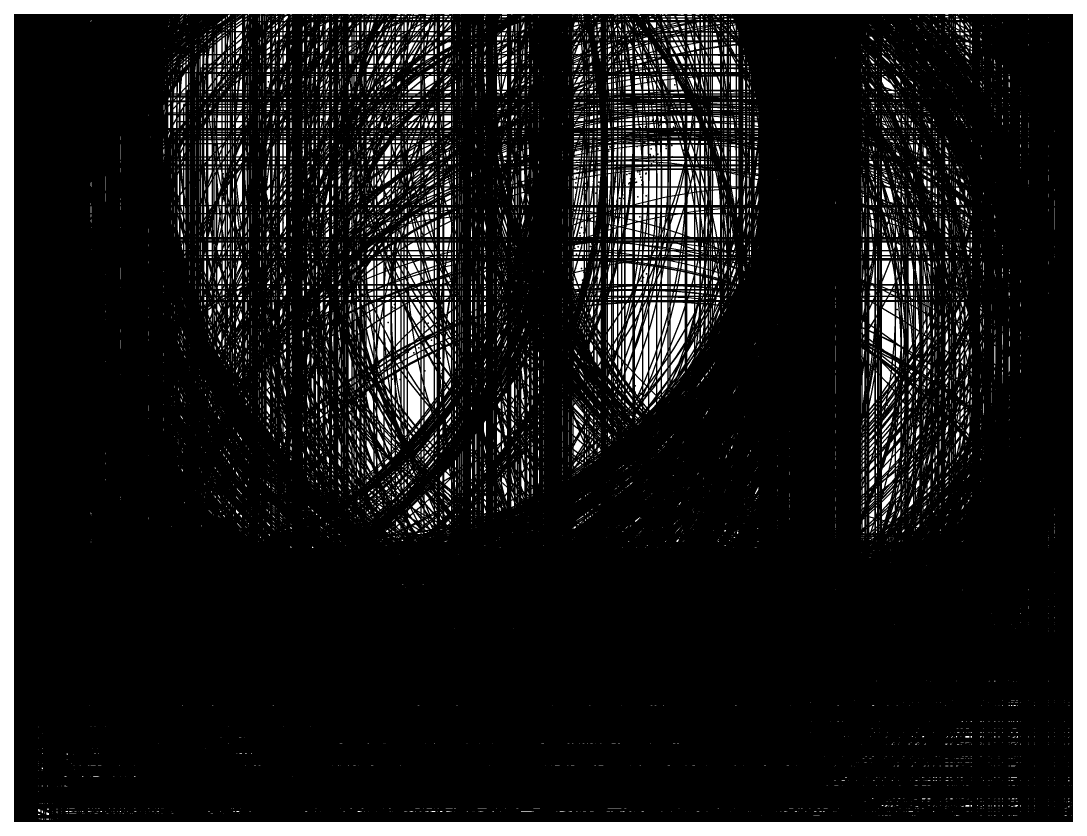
# Model space of a CAD drawing. Header units: inches. Extents: x 34.86 to 36.9, y 37.72 to 39.43.
# Drawn here: x 34.859 to 35.877, y 37.721 to 38.494 of the extents above; entities that cross this region are included whole.
import ezdxf

# ---------------------------------------------------------------- set-up
doc = ezdxf.new("R2010")
doc.units = ezdxf.units.IN
doc.header["$MEASUREMENT"] = 0
doc.header["$PDMODE"] = 96
doc.layers.add('TRAFOBINATIP', color=10, linetype='Continuous')

msp = doc.modelspace()

# ---------------------------------------------------------------- linework, layer by layer
at = {"layer": 'TRAFOBINATIP', "color": 5}
for p in [(35.1664, 38.4901), (35.7055, 38.494), (35.1468, 38.4799), (35.1505, 38.4841), (35.6673, 38.4808), (35.6709, 38.4863), (35.6775, 38.485), (35.6892, 38.4822), (35.1222, 38.4715), (35.142, 38.472), (35.1436, 38.4759), (35.149, 38.4705), (35.1496, 38.473), (35.1506, 38.4765), (35.1538, 38.4737), (35.1543, 38.4771), (35.1554, 38.4688), (35.1587, 38.4731), (35.1587, 38.4691), (35.1592, 38.4694), (35.1595, 38.4722), (35.1611, 38.4685), (35.2659, 38.4675), (35.7236, 38.4688), (35.796, 38.474), (35.8076, 38.4708), (35.8083, 38.4729), (35.809, 38.4697), (35.0965, 38.4657), (35.1515, 38.4584), (35.1547, 38.4635), (35.1558, 38.4643), (35.157, 38.4667), (35.2303, 38.4598), (35.7516, 38.4612), (35.7615, 38.46), (35.8045, 38.4592), (35.8127, 38.4612), (35.8188, 38.4606), (35.0156, 38.4504), (35.0252, 38.4541), (35.1062, 38.4485), (35.1418, 38.4482), (35.1432, 38.4479), (35.1441, 38.4524), (35.1473, 38.4538), (35.3204, 38.4568), (35.4033, 38.4496), (35.4959, 38.4493), (35.54, 38.4515), (35.6736, 38.4538), (35.6745, 38.4518), (35.7785, 38.4536), (35.7881, 38.4498), (35.7911, 38.455), (35.7941, 38.4561), (35.7965, 38.4548), (35.8032, 38.4478), (35.8045, 38.4504), (35.8187, 38.4477), (35.0734, 38.4443), (35.0819, 38.4459), (35.125, 38.4416), (35.1251, 38.4416), (35.1339, 38.4389), (35.1373, 38.439), (35.1385, 38.4465), (35.1388, 38.4408), (35.1428, 38.4393), (35.1449, 38.4415), (35.1464, 38.4408), (35.1495, 38.4374), (35.2379, 38.4372), (35.3249, 38.4419), (35.3998, 38.4385), (35.4961, 38.4384), (35.5455, 38.4443), (35.6367, 38.4438), (35.7909, 38.4441), (35.7923, 38.4466), (35.7998, 38.4444), (35.803, 38.4425), (35.8141, 38.4444), (35.8155, 38.4451), (35.8205, 38.4447), (35.8425, 38.4416), (35.8516, 38.4388), (34.8811, 38.4272), (34.8833, 38.4277), (34.8887, 38.4289), (35.0855, 38.4303), (35.1344, 38.4332), (35.1346, 38.4301), (35.1351, 38.4348), (35.1369, 38.4348), (35.1397, 38.4312), (35.1493, 38.4294), (35.1552, 38.4266), (35.3022, 38.4324), (35.4959, 38.4318), (35.5814, 38.4285), (35.5848, 38.4297), (35.8042, 38.4338), (35.8507, 38.4315), (34.8591, 38.4204), (34.861, 38.42), (34.8645, 38.4182), (34.8657, 38.4168), (34.8678, 38.4202), (34.8695, 38.4207), (34.8704, 38.4211), (34.8715, 38.4184), (34.8736, 38.422), (34.8737, 38.4211), (34.8812, 38.4239), (34.884, 38.4261), (34.8942, 38.4195), (34.908, 38.4164), (35.071, 38.4177), (35.1147, 38.4254), (35.124, 38.4211), (35.1295, 38.4202), (35.1317, 38.4212), (35.1399, 38.4249), (35.1488, 38.4184), (35.1585, 38.424), (35.2906, 38.4221), (35.2956, 38.4201), (35.3002, 38.418), (35.3067, 38.4182), (35.3093, 38.4252), (35.3114, 38.4219), (35.3176, 38.4243), (35.3235, 38.4235), (35.3278, 38.4192), (35.5884, 38.4182), (35.6268, 38.421), (35.6274, 38.4197), (35.6597, 38.4183), (35.8354, 38.4263), (35.8596, 38.4251), (34.8654, 38.4144), (34.8738, 38.413), (34.8745, 38.4093), (34.8772, 38.4153), (34.8835, 38.4154), (34.9104, 38.4129), (34.9126, 38.4095), (34.9173, 38.4133), (35.0826, 38.4087), (35.1145, 38.4077), (35.1168, 38.4122), (35.1206, 38.4099), (35.1272, 38.4091), (35.136, 38.4138), (35.1394, 38.4083), (35.1448, 38.4136), (35.1496, 38.4073), (35.1553, 38.4103), (35.1569, 38.4091), (35.1615, 38.4073), (35.1647, 38.408), (35.1658, 38.4144), (35.1672, 38.4076), (35.1698, 38.4072), (35.3112, 38.4147), (35.3175, 38.4123), (35.3262, 38.4102), (35.3278, 38.4112), (35.3283, 38.4148), (35.3297, 38.4139), (35.3319, 38.4159), (35.3393, 38.4149), (35.3394, 38.415), (35.487, 38.4072), (35.4901, 38.4073), (35.4916, 38.41), (35.4921, 38.4116), (35.5768, 38.4161), (35.6253, 38.4158), (35.6262, 38.4092), (35.6932, 38.4111), (35.8704, 38.4108), (34.8622, 38.3965), (34.8788, 38.4036), (34.8801, 38.4044), (34.8816, 38.4015), (34.9205, 38.3983), (35.1097, 38.4009), (35.1122, 38.3963), (35.1136, 38.3982), (35.1237, 38.4018), (35.126, 38.3996), (35.1317, 38.397), (35.136, 38.4047), (35.1401, 38.4005), (35.1407, 38.3968), (35.145, 38.4012), (35.1455, 38.4005), (35.1519, 38.3982), (35.1697, 38.3961), (35.1755, 38.4009), (35.3279, 38.4037), (35.3363, 38.4038), (35.3427, 38.4019), (35.3434, 38.4007), (35.3463, 38.4004), (35.3551, 38.3996), (35.4701, 38.3986), (35.4742, 38.3973), (35.4775, 38.3969), (35.4816, 38.4014), (35.4821, 38.3966), (35.4859, 38.4011), (35.4876, 38.398), (35.4899, 38.402), (35.4903, 38.4021), (35.5111, 38.4058), (35.5914, 38.4016), (35.7292, 38.4042), (35.7319, 38.4036), (34.8914, 38.3922), (34.8914, 38.3898), (34.897, 38.3861), (34.9405, 38.3917), (34.9555, 38.3871), (35.0938, 38.3888), (35.0951, 38.3868), (35.0995, 38.3923), (35.1016, 38.3921), (35.1019, 38.3915), (35.1028, 38.3924), (35.1029, 38.3928), (35.1061, 38.3939), (35.1063, 38.3938), (35.1099, 38.386), (35.1142, 38.3859), (35.1258, 38.3941), (35.126, 38.3944), (35.141, 38.3884), (35.1419, 38.3872), (35.1458, 38.3921), (35.1635, 38.3898), (35.3506, 38.3858), (35.3646, 38.3879), (35.46, 38.3869), (35.4623, 38.3903), (35.4682, 38.3904), (35.4781, 38.3941), (35.4827, 38.3952), (35.4874, 38.3941), (35.4893, 38.3923), (35.49, 38.3876), (35.4902, 38.3954), (35.4911, 38.3874), (35.4947, 38.3865), (35.4959, 38.3941), (35.4959, 38.3897), (35.4994, 38.3887), (35.5016, 38.3902), (35.5066, 38.3912), (35.5135, 38.3927), (35.5333, 38.394), (35.7487, 38.3956), (34.8664, 38.3792), (34.8679, 38.3804), (34.8702, 38.3808), (34.8726, 38.3825), (34.875, 38.3814), (34.8751, 38.3804), (34.8781, 38.3831), (34.8783, 38.381), (34.8812, 38.3827), (34.8826, 38.3828), (34.8835, 38.383), (34.8844, 38.3847), (34.8844, 38.3822), (34.8856, 38.3847), (34.8889, 38.3834), (34.8892, 38.3795), (34.89, 38.3801), (34.8915, 38.3839), (34.8932, 38.3857), (34.8955, 38.3851), (34.9269, 38.3823), (34.9474, 38.38), (34.9476, 38.3803), (34.9566, 38.3857), (35.0891, 38.3805), (35.0909, 38.3789), (35.127, 38.3768), (35.1353, 38.3789), (35.1353, 38.3761), (35.1374, 38.3821), (35.1724, 38.3828), (35.3437, 38.3824), (35.344, 38.382), (35.3621, 38.383), (35.3646, 38.3757), (35.3668, 38.38), (35.3756, 38.3774), (35.3832, 38.3851), (35.3837, 38.3788), (35.384, 38.3802), (35.3851, 38.383), (35.3895, 38.382), (35.3939, 38.3796), (35.3961, 38.3857), (35.4309, 38.3766), (35.4427, 38.3767), (35.4575, 38.381), (35.4589, 38.3815), (35.4613, 38.3815), (35.4617, 38.3772), (35.4618, 38.3839), (35.4624, 38.3804), (35.463, 38.3812), (35.4712, 38.3781), (35.4795, 38.3773), (35.4804, 38.3806), (35.4826, 38.3822), (35.4826, 38.3801), (35.4845, 38.3852), (35.4923, 38.3801), (35.4971, 38.385), (35.527, 38.3846), (35.5757, 38.3794), (35.5856, 38.3816), (35.865, 38.3851), (35.8672, 38.3773), (34.8751, 38.3741), (34.8753, 38.3741), (34.8755, 38.3743), (34.8769, 38.3747), (34.8773, 38.3743), (34.8773, 38.373), (34.8778, 38.3713), (34.8862, 38.375), (34.9245, 38.3699), (34.9248, 38.3693), (34.9257, 38.369), (34.9267, 38.3681), (34.928, 38.3678), (34.9288, 38.3683), (34.9346, 38.3655), (35.0308, 38.372), (35.0484, 38.373), (35.0818, 38.3691), (35.0819, 38.3707), (35.0819, 38.3696), (35.0846, 38.3655), (35.0847, 38.3656), (35.0893, 38.3752), (35.0903, 38.371), (35.1214, 38.3677), (35.1322, 38.3657), (35.1333, 38.3664), (35.141, 38.3686), (35.1419, 38.3735), (35.1424, 38.3751), (35.1509, 38.3725), (35.1573, 38.3716), (35.3275, 38.3702), (35.3828, 38.3744), (35.3912, 38.3738), (35.3916, 38.3718), (35.3917, 38.3707), (35.3955, 38.3732), (35.396, 38.3663), (35.4036, 38.3749), (35.4041, 38.3697), (35.4055, 38.367), (35.4072, 38.3749), (35.4213, 38.3694), (35.4254, 38.3697), (35.4282, 38.3678), (35.4304, 38.3685), (35.4318, 38.3671), (35.4326, 38.3714), (35.4332, 38.3746), (35.4349, 38.3693), (35.4357, 38.3724), (35.4362, 38.3672), (35.4365, 38.3722), (35.4367, 38.3681), (35.4371, 38.3753), (35.4439, 38.3687), (35.444, 38.3731), (35.4445, 38.371), (35.4451, 38.3706), (35.4481, 38.3716), (35.4593, 38.3716), (35.4645, 38.374), (35.465, 38.3718), (35.4778, 38.375), (35.4875, 38.3697), (35.5047, 38.3683), (35.5493, 38.3677), (35.5677, 38.3741), (34.9303, 38.362), (35.0812, 38.3589), (35.0819, 38.3605), (35.0892, 38.3616), (35.0894, 38.3569), (35.0968, 38.3613), (35.0983, 38.3613), (35.1091, 38.359), (35.1177, 38.3609), (35.1232, 38.358), (35.1395, 38.3648), (35.1571, 38.3645), (35.3313, 38.3574), (35.382, 38.3649), (35.3834, 38.364), (35.3868, 38.3608), (35.3905, 38.3605), (35.3911, 38.3567), (35.3938, 38.3595), (35.3941, 38.3606), (35.3948, 38.3649), (35.3965, 38.3622), (35.3975, 38.362), (35.3984, 38.363), (35.4005, 38.3578), (35.403, 38.3589), (35.4033, 38.3562), (35.4098, 38.358), (35.4148, 38.3567), (35.4594, 38.3577), (35.4752, 38.3623), (35.4752, 38.3569), (35.4779, 38.359), (35.4787, 38.3553), (35.4794, 38.3641), (35.4912, 38.359), (35.4934, 38.3616), (35.5633, 38.3648), (35.567, 38.3631), (35.6264, 38.3561), (35.6445, 38.3627), (35.8498, 38.3605), (35.8579, 38.3569), (35.8601, 38.3634), (35.8689, 38.3654), (34.9896, 38.3529), (35.0562, 38.3452), (35.0856, 38.3516), (35.0898, 38.3532), (35.0899, 38.3502), (35.09, 38.3473), (35.0906, 38.3504), (35.097, 38.3478), (35.1098, 38.3545), (35.1422, 38.3456), (35.1581, 38.349), (35.1607, 38.3517), (35.1673, 38.3487), (35.1713, 38.3491), (35.1725, 38.3507), (35.1746, 38.3505), (35.1748, 38.3495), (35.1824, 38.351), (35.3626, 38.3452), (35.3701, 38.3483), (35.3741, 38.3459), (35.3926, 38.3538), (35.393, 38.355), (35.393, 38.3541), (35.4009, 38.3489), (35.4013, 38.3538), (35.4099, 38.3482), (35.4532, 38.3454), (35.46, 38.3471), (35.4619, 38.347), (35.4639, 38.3486), (35.4676, 38.3534), (35.4678, 38.3452), (35.4681, 38.3457), (35.4692, 38.3502), (35.4705, 38.3491), (35.4706, 38.354), (35.4712, 38.3492), (35.4728, 38.3526), (35.4734, 38.3548), (35.4765, 38.3492), (35.6293, 38.3523), (35.8339, 38.3537), (35.8759, 38.3474), (35.8768, 38.3491), (34.9362, 38.3391), (34.9706, 38.3446), (34.9784, 38.3393), (34.9915, 38.3362), (35.0064, 38.3396), (35.0326, 38.3388), (35.0898, 38.3414), (35.0898, 38.3349), (35.09, 38.3433), (35.0908, 38.3377), (35.0919, 38.3427), (35.0981, 38.3424), (35.103, 38.3423), (35.1037, 38.3387), (35.1098, 38.3376), (35.129, 38.3425), (35.1291, 38.3424), (35.1297, 38.341), (35.1328, 38.3363), (35.1432, 38.3415), (35.1569, 38.3434), (35.3734, 38.3362), (35.3766, 38.3385), (35.3802, 38.343), (35.3817, 38.3361), (35.3888, 38.3418), (35.39, 38.3444), (35.3962, 38.3401), (35.3996, 38.3365), (35.4002, 38.3414), (35.4093, 38.3356), (35.4097, 38.3423), (35.4169, 38.3376), (35.4205, 38.3433), (35.422, 38.3369), (35.4375, 38.3401), (35.4379, 38.3418), (35.4383, 38.3377), (35.4494, 38.3445), (35.4511, 38.3354), (35.4517, 38.3362), (35.4527, 38.3402), (35.4571, 38.3402), (35.4575, 38.3367), (35.4588, 38.3369), (35.4619, 38.3449), (35.4629, 38.342), (35.464, 38.3391), (35.4706, 38.3428), (35.5813, 38.3423), (35.874, 38.3445), (34.9647, 38.3317), (35.0078, 38.3319), (35.0898, 38.3287), (35.0946, 38.3258), (35.0993, 38.3301), (35.1013, 38.3338), (35.1094, 38.3248), (35.1101, 38.3346), (35.1245, 38.3262), (35.1384, 38.3324), (35.139, 38.3318), (35.1482, 38.3315), (35.1518, 38.3263), (35.3805, 38.3317), (35.3908, 38.3259), (35.3915, 38.3317), (35.3969, 38.331), (35.3994, 38.331), (35.4062, 38.3254), (35.4087, 38.329), (35.4189, 38.3264), (35.4202, 38.3294), (35.4209, 38.3333), (35.4297, 38.3288), (35.4454, 38.3247), (35.4477, 38.3337), (35.4523, 38.329), (35.4637, 38.3345), (35.6365, 38.3253), (35.0832, 38.3162), (35.0856, 38.3193), (35.0867, 38.3191), (35.0869, 38.3174), (35.087, 38.322), (35.0873, 38.3235), (35.0893, 38.3214), (35.0897, 38.3245), (35.0898, 38.3147), (35.0975, 38.3152), (35.1223, 38.3192), (35.1271, 38.3145), (35.1318, 38.3229), (35.137, 38.3166), (35.1378, 38.3166), (35.1379, 38.3224), (35.1511, 38.3212), (35.1611, 38.3225), (35.1723, 38.3212), (35.1911, 38.3153), (35.1938, 38.3243), (35.3833, 38.3226), (35.3839, 38.3158), (35.3971, 38.3194), (35.3981, 38.3166), (35.3995, 38.3246), (35.4039, 38.3163), (35.4204, 38.3186), (35.4295, 38.3157), (35.4304, 38.3193), (35.4346, 38.3161), (35.4353, 38.3175), (35.4422, 38.3214), (35.4433, 38.321), (35.4437, 38.3188), (35.4682, 38.3238), (35.5825, 38.3229), (35.6658, 38.3206), (35.673, 38.3204), (35.6744, 38.3202), (35.0907, 38.3143), (35.0918, 38.3095), (35.093, 38.3091), (35.0938, 38.308), (35.097, 38.3123), (35.0993, 38.3112), (35.1027, 38.3058), (35.1051, 38.3122), (35.115, 38.3118), (35.122, 38.3083), (35.1264, 38.3123), (35.1307, 38.3075), (35.1339, 38.3057), (35.1341, 38.3086), (35.1424, 38.3143), (35.1478, 38.3126), (35.1539, 38.3133), (35.1636, 38.3099), (35.1846, 38.3051), (35.3556, 38.3144), (35.3854, 38.31), (35.3912, 38.3091), (35.3913, 38.3109), (35.3914, 38.3144), (35.3982, 38.3092), (35.3988, 38.3094), (35.4119, 38.3127), (35.4121, 38.3059), (35.4141, 38.3081), (35.4229, 38.3128), (35.4244, 38.3093), (35.4332, 38.3143), (35.4336, 38.3095), (35.4342, 38.311), (35.4348, 38.3086), (35.6742, 38.3144), (35.7866, 38.3075), (35.8126, 38.3059), (35.0997, 38.3011), (35.1054, 38.3024), (35.1117, 38.3021), (35.1145, 38.2974), (35.1216, 38.2949), (35.123, 38.3032), (35.1263, 38.2969), (35.1305, 38.2971), (35.1313, 38.3029), (35.1396, 38.2981), (35.1542, 38.303), (35.1617, 38.2994), (35.4104, 38.2942), (35.4134, 38.3003), (35.4167, 38.3043), (35.4336, 38.2945), (35.439, 38.3022), (35.4554, 38.3029), (35.462, 38.3034), (35.5829, 38.2957), (35.6321, 38.2997), (35.6324, 38.2985), (35.6835, 38.3037), (35.799, 38.3036), (35.8717, 38.3), (35.0407, 38.293), (35.1036, 38.2922), (35.1052, 38.2843), (35.1061, 38.2918), (35.1093, 38.2894), (35.1096, 38.2844), (35.1181, 38.2927), (35.1213, 38.2926), (35.1252, 38.2893), (35.1264, 38.2866), (35.1299, 38.2873), (35.4176, 38.2911), (35.4189, 38.2937), (35.5891, 38.2867), (35.594, 38.2863), (35.6414, 38.2887), (35.8361, 38.2862), (35.1054, 38.2834), (35.1057, 38.2828), (35.1135, 38.2776), (35.117, 38.2764), (35.12, 38.2757), (35.1221, 38.2836), (35.131, 38.2818), (35.3872, 38.2789), (35.403, 38.2788), (35.4111, 38.2798), (35.4137, 38.2745), (35.4155, 38.2795), (35.4199, 38.2765), (35.4228, 38.2834), (35.5961, 38.2838), (35.6021, 38.2821), (35.8699, 38.2748), (35.1166, 38.2721), (35.1234, 38.2696), (35.1271, 38.2698), (35.13, 38.2735), (35.1303, 38.268), (35.1322, 38.2698), (35.3838, 38.2646), (35.4003, 38.2668), (35.4095, 38.27), (35.4151, 38.2653), (35.4157, 38.2709), (35.4169, 38.2696), (35.4195, 38.2731), (35.6949, 38.2726), (35.7354, 38.2664), (35.1227, 38.2632), (35.1227, 38.2608), (35.1256, 38.2619), (35.1263, 38.2636), (35.1313, 38.2616), (35.1341, 38.2575), (35.1365, 38.2543), (35.1378, 38.2592), (35.1381, 38.2558), (35.1409, 38.2537), (35.1513, 38.2549), (35.2908, 38.2594), (35.3902, 38.2621), (35.4116, 38.2613), (35.6207, 38.2635), (35.6243, 38.2584), (35.6273, 38.2564), (35.7656, 38.2609), (35.1212, 38.2517), (35.131, 38.2482), (35.1318, 38.2533), (35.1357, 38.2464), (35.1362, 38.2476), (35.1366, 38.2527), (35.1387, 38.2469), (35.1394, 38.251), (35.1402, 38.2502), (35.1425, 38.2516), (35.1425, 38.251), (35.1488, 38.2477), (35.3824, 38.2522), (35.3901, 38.2479), (35.3934, 38.2446), (35.394, 38.2516), (35.3978, 38.2472), (35.3993, 38.253), (35.4052, 38.253), (35.4208, 38.2436), (35.4264, 38.245), (35.4656, 38.2443), (35.4683, 38.2479), (35.667, 38.2464), (35.0205, 38.2382), (35.0256, 38.2345), (35.0473, 38.2398), (35.0503, 38.235), (35.0591, 38.2398), (35.0795, 38.2383), (35.0797, 38.2382), (35.0798, 38.2379), (35.08, 38.2373), (35.1322, 38.2374), (35.1326, 38.2371), (35.1361, 38.2388), (35.1371, 38.2415), (35.1388, 38.238), (35.158, 38.2333), (35.1678, 38.24), (35.1767, 38.2366), (35.1943, 38.2354), (35.1961, 38.2386), (35.3737, 38.2336), (35.3817, 38.2386), (35.4063, 38.2379), (35.4089, 38.2379), (35.4632, 38.2405), (35.6483, 38.239), (35.6495, 38.2391), (35.6902, 38.2352), (35.0594, 38.2304), (35.1376, 38.2307), (35.1431, 38.2313), (35.1662, 38.2317), (35.1718, 38.2284), (35.174, 38.2313), (35.1915, 38.2279), (35.1974, 38.2314), (35.3767, 38.2286), (35.3951, 38.2234), (35.4068, 38.2325), (35.4091, 38.2325), (35.4098, 38.2328), (35.5471, 38.2254), (35.6814, 38.2317), (35.7993, 38.2236), (35.8008, 38.2259), (35.0588, 38.2205), (35.1158, 38.2152), (35.1185, 38.2155), (35.211, 38.2194), (35.2204, 38.2135), (35.2207, 38.2153), (35.2226, 38.2142), (35.2994, 38.2185), (35.2995, 38.2159), (35.3962, 38.2171), (35.6259, 38.2196), (35.6281, 38.2198), (35.6309, 38.2223), (35.6604, 38.2178), (35.7126, 38.2131), (35.7198, 38.2188), (35.7902, 38.216), (35.7948, 38.2155), (35.8209, 38.2136), (35.8454, 38.2172), (35.0606, 38.2067), (35.0617, 38.2044), (35.3917, 38.2038), (35.5975, 38.2119), (35.6445, 38.2124), (35.7961, 38.2047), (35.8737, 38.2116), (35.0436, 38.1991), (35.061, 38.1964), (35.0621, 38.2007), (35.2167, 38.2002), (35.2496, 38.2019), (35.2522, 38.2004), (35.2523, 38.196), (35.2556, 38.1997), (35.2785, 38.1947), (35.3068, 38.1962), (35.37, 38.1927), (35.3979, 38.2001), (35.7802, 38.1938), (35.0417, 38.1878), (35.0651, 38.1902), (35.0652, 38.192), (35.0661, 38.1862), (35.0688, 38.1841), (35.1693, 38.1841), (35.1722, 38.1848), (35.1746, 38.1824), (35.1784, 38.184), (35.2589, 38.183), (35.274, 38.1907), (35.2836, 38.186), (35.2984, 38.1836), (35.303, 38.1895), (35.3207, 38.1826), (35.3496, 38.1908), (35.3528, 38.1871), (35.3551, 38.1822), (35.3579, 38.1836), (35.3889, 38.1851), (35.6725, 38.1879), (35.84, 38.1893), (35.0709, 38.1768), (35.0719, 38.1753), (35.0722, 38.1763), (35.0723, 38.1761), (35.0725, 38.1764), (35.157, 38.1724), (35.1721, 38.1809), (35.2524, 38.1739), (35.2582, 38.1778), (35.2864, 38.1813), (35.2977, 38.1818), (35.3037, 38.1786), (35.304, 38.18), (35.3089, 38.1756), (35.3091, 38.1815), (35.3103, 38.1778), (35.3164, 38.1734), (35.317, 38.1729), (35.3395, 38.1743), (35.3552, 38.1753), (35.3566, 38.1744), (35.358, 38.1792), (35.3745, 38.1755), (35.4054, 38.1722), (35.6536, 38.1814), (35.7665, 38.177), (35.7993, 38.176), (35.8033, 38.173), (35.1667, 38.1654), (35.2164, 38.1666), (35.2288, 38.1638), (35.2417, 38.1707), (35.2455, 38.1706), (35.2534, 38.1719), (35.2569, 38.1691), (35.2639, 38.1684), (35.2674, 38.1657), (35.289, 38.1702), (35.2897, 38.1636), (35.2902, 38.166), (35.3128, 38.1696), (35.316, 38.1691), (35.3182, 38.1683), (35.3191, 38.1668), (35.3309, 38.1623), (35.3318, 38.1635), (35.337, 38.1656), (35.3374, 38.1652), (35.3402, 38.1653), (35.3417, 38.1712), (35.3442, 38.1644), (35.3455, 38.1642), (35.3516, 38.167), (35.3643, 38.1666), (35.3648, 38.1708), (35.3672, 38.1621), (35.511, 38.1637), (35.5262, 38.1653), (35.5272, 38.1642), (35.558, 38.1686), (35.2225, 38.1537), (35.2633, 38.1605), (35.2694, 38.1535), (35.3476, 38.1596), (35.3492, 38.1591), (35.3498, 38.1593), (35.3522, 38.1584), (35.3572, 38.1558), (35.3628, 38.1545), (35.3638, 38.1545), (35.3679, 38.1552), (35.3681, 38.1553), (35.3751, 38.1592), (35.3811, 38.1549), (35.3815, 38.1594), (35.5368, 38.1594), (35.8398, 38.1579), (35.2209, 38.1451), (35.223, 38.1484), (35.2286, 38.145), (35.2689, 38.1507), (35.2863, 38.1482), (35.3443, 38.1476), (35.3509, 38.1446), (35.358, 38.1496), (35.3619, 38.1472), (35.3641, 38.1441), (35.4204, 38.149), (35.4221, 38.1507), (35.4232, 38.1502), (35.5753, 38.1432), (35.6036, 38.1442), (35.7707, 38.1462), (35.8175, 38.1429), (35.8267, 38.1487), (35.3635, 38.1348), (35.364, 38.1387), (35.3711, 38.1351), (35.374, 38.1341), (35.3786, 38.1367), (35.4618, 38.1317), (35.6101, 38.1388), (35.77, 38.1396), (35.3353, 38.1277), (35.3486, 38.1263), (35.3521, 38.1215), (35.3559, 38.1298), (35.37, 38.1306), (35.4488, 38.1287), (35.4514, 38.1305), (35.3588, 38.1183), (35.3613, 38.1195), (35.3624, 38.1122), (35.6068, 38.113), (35.7027, 38.1198), (35.3509, 38.1024), (35.3558, 38.1083), (35.3561, 38.1063), (35.358, 38.1083), (35.359, 38.1026), (35.3621, 38.106), (35.5268, 38.1046), (35.6482, 38.1024), (35.342, 38.0984), (35.3512, 38.0956), (35.3584, 38.0947), (35.3618, 38.0947), (35.4822, 38.0958), (35.4994, 38.1), (35.5933, 38.0999), (35.6299, 38.0915), (35.6327, 38.0955), (35.665, 38.0968), (35.3538, 38.0849), (35.3538, 38.0846), (35.363, 38.0835), (35.3638, 38.0868), (35.6206, 38.0825), (35.6273, 38.0902), (35.6297, 38.0902), (35.2955, 38.075), (35.2995, 38.0767), (35.3008, 38.0735), (35.301, 38.0752), (35.3034, 38.0743), (35.3094, 38.0769), (35.3359, 38.0773), (35.3416, 38.0787), (35.3738, 38.0762), (35.3785, 38.0731), (35.3041, 38.0667), (35.4797, 38.0625), (35.2929, 38.0525), (35.3904, 38.0599), (35.3746, 38.0441), (35.5277, 38.0439), (35.5748, 38.0391), (35.5846, 38.0388), (35.5224, 38.0267), (35.5009, 38.0187), (35.5319, 38.0131), (35.5399, 38.0056), (35.5497, 38.0035), (35.6106, 38.0049), (35.5891, 37.9932), (35.6191, 37.9966), (35.514, 37.9834), (35.5964, 37.979), (35.6085, 37.9742), (35.5254, 37.9609), (35.5359, 37.9517), (35.502, 37.9433), (35.5296, 37.9429), (35.5341, 37.948), (35.5494, 37.9407), (35.4749, 37.9227), (35.4941, 37.9198), (35.5212, 37.9263), (35.486, 37.9157), (35.4888, 37.9152), (35.5176, 37.9126), (35.5246, 37.91), (35.5298, 37.9173), (35.4996, 37.9043), (35.5205, 37.9065), (35.5213, 37.9046), (35.4402, 37.8889), (35.5081, 37.8875), (35.5108, 37.8957), (35.5017, 37.8783), (35.5029, 37.8799), (35.5037, 37.8824), (35.5097, 37.8853), (35.51, 37.8833), (35.5028, 37.8742), (35.4991, 37.8612), (35.4848, 37.8534), (35.4866, 37.8531), (35.4975, 37.8498), (35.5854, 37.8321), (35.3319, 37.806), (35.3387, 37.8138), (35.5795, 37.8127), (35.3888, 37.7815), (35.4137, 37.7787), (35.451, 37.7797), (35.4792, 37.7828), (35.3952, 37.77), (35.4007, 37.7624), (35.4787, 37.7367), (35.4613, 37.7319), (35.4636, 37.7321), (35.4736, 37.7257), (35.477, 37.7214), (35.4771, 37.7214), (35.4779, 37.7208)]:
    msp.add_point(p, dxfattribs=at)
at = {"layer": 'TRAFOBINATIP', "color": 7}
for p in [(35.171, 38.49), (35.8219, 38.4922), (35.0209, 38.4787), (35.1471, 38.4801), (35.1607, 38.4852), (35.1671, 38.4781), (35.1719, 38.4859), (35.1139, 38.4675), (35.1255, 38.4693), (35.1285, 38.469), (35.1311, 38.4697), (35.1313, 38.4678), (35.1587, 38.4715), (35.8076, 38.4749), (35.1159, 38.4612), (35.1181, 38.4668), (35.1189, 38.4652), (35.1203, 38.4651), (35.1207, 38.462), (35.1214, 38.4583), (35.1228, 38.4594), (35.1231, 38.4612), (35.1232, 38.4665), (35.1259, 38.4617), (35.1279, 38.4604), (35.1296, 38.4644), (35.1307, 38.4622), (35.1337, 38.4623), (35.1344, 38.4633), (35.1357, 38.4596), (35.8059, 38.4652), (35.8074, 38.4661), (35.1179, 38.4541), (35.1209, 38.4521), (35.1216, 38.4557), (35.1223, 38.4566), (35.1248, 38.4559), (35.1251, 38.45), (35.1277, 38.4555), (35.1292, 38.4569), (35.1304, 38.457), (35.1337, 38.4565), (35.1337, 38.4501), (35.135, 38.4539), (35.1357, 38.4551), (35.1373, 38.4562), (35.7646, 38.4554), (35.7805, 38.4519), (35.7832, 38.4519), (35.784, 38.4483), (35.7995, 38.4485), (35.1067, 38.4378), (35.1071, 38.4378), (35.1094, 38.4444), (35.1164, 38.4388), (35.1188, 38.4437), (35.1213, 38.4368), (35.13, 38.4401), (35.1344, 38.4408), (35.1357, 38.4403), (35.7942, 38.4428), (35.8127, 38.4445), (35.8163, 38.445), (35.0808, 38.4325), (35.0903, 38.4272), (35.0914, 38.4353), (35.0922, 38.4271), (35.0988, 38.4288), (35.1002, 38.4347), (35.1066, 38.4327), (35.1086, 38.4354), (35.1112, 38.4347), (35.112, 38.4363), (35.1177, 38.4306), (35.7856, 38.4322), (35.793, 38.4333), (34.8753, 38.4193), (35.1099, 38.4174), (35.1123, 38.4214), (35.1124, 38.4215), (35.1404, 38.4177), (35.1481, 38.4198), (35.1677, 38.4192), (35.8546, 38.4203), (35.8557, 38.4254), (35.078, 38.4091), (35.104, 38.4111), (35.1043, 38.4146), (35.1288, 38.4098), (35.1331, 38.4062), (35.1345, 38.4094), (35.1388, 38.4098), (35.1397, 38.4122), (35.1426, 38.4122), (35.1456, 38.4127), (35.1479, 38.4087), (35.1492, 38.4152), (35.1534, 38.4065), (35.4124, 38.4088), (35.4937, 38.4149), (35.6933, 38.4115), (35.8458, 38.4159), (35.0928, 38.4036), (35.1002, 38.4038), (35.1186, 38.3989), (35.1421, 38.4049), (35.143, 38.4048), (35.1727, 38.3974), (34.8971, 38.3925), (35.1702, 38.3888), (35.1713, 38.3919), (35.1733, 38.3957), (35.4805, 38.3875), (35.4807, 38.3922), (34.9443, 38.3856), (35.0899, 38.3821), (35.0901, 38.3835), (35.0916, 38.3766), (35.0922, 38.3833), (35.1572, 38.3777), (35.1606, 38.3809), (35.1607, 38.3784), (35.1685, 38.3847), (35.0927, 38.3714), (35.1541, 38.3742), (35.1541, 38.3725), (35.1623, 38.3723), (35.1688, 38.3708), (35.3923, 38.3723), (35.4654, 38.3756), (35.084, 38.3628), (35.1328, 38.3639), (35.4072, 38.3613), (35.4719, 38.3638), (35.089, 38.3519), (35.0921, 38.3537), (35.1241, 38.3507), (35.131, 38.3525), (35.1395, 38.3511), (35.4516, 38.3453), (35.4546, 38.3456), (35.4678, 38.3496), (35.4678, 38.3491), (35.4808, 38.3545), (35.5796, 38.3538), (35.877, 38.3489), (34.9831, 38.3373), (35.1364, 38.335), (35.1385, 38.3382), (35.1564, 38.3405), (35.118, 38.3258), (35.1296, 38.334), (35.0288, 38.3203), (35.0924, 38.3188), (35.4077, 38.3207), (35.4395, 38.3184), (35.4462, 38.3212), (35.4598, 38.3228), (35.6607, 38.3065), (35.42, 38.2883), (35.589, 38.2845), (35.5907, 38.2863), (35.4017, 38.2741), (35.4234, 38.2796), (35.5869, 38.2803), (35.3788, 38.2677), (35.3928, 38.2666), (35.3768, 38.2537), (35.3834, 38.2628), (35.3846, 38.2563), (35.1429, 38.2462), (35.3769, 38.2442), (35.4074, 38.2493), (35.4089, 38.253), (35.4118, 38.2532), (35.4126, 38.2519), (35.4138, 38.251), (35.6762, 38.2435), (35.3649, 38.2432), (35.3773, 38.2352), (35.3905, 38.2429), (35.3958, 38.2355), (35.3972, 38.2422), (35.4062, 38.2416), (35.4645, 38.2428), (35.1841, 38.2297), (35.185, 38.2303), (35.3838, 38.2257), (35.3861, 38.2315), (35.3924, 38.2325), (35.3967, 38.2261), (35.6855, 38.2278), (35.1399, 38.2181), (35.3882, 38.2216), (35.7921, 38.2185), (35.8133, 38.2193), (35.3004, 38.2101), (35.3625, 38.2117), (35.3675, 38.2052), (35.7196, 38.2042), (35.7954, 38.2055), (35.8439, 38.2053), (35.3057, 38.1994), (35.3489, 38.1959), (35.3728, 38.2014), (35.387, 38.201), (35.3955, 38.1964), (35.3501, 38.1848), (35.3652, 38.1884), (35.3995, 38.1915), (35.314, 38.1726), (35.319, 38.1733), (35.3351, 38.1775), (35.3381, 38.174), (35.3434, 38.1775), (35.3513, 38.179), (35.3519, 38.181), (35.6614, 38.1801), (35.1455, 38.1711), (35.1572, 38.1707), (35.2349, 38.1714), (35.2638, 38.1703), (35.3109, 38.167), (35.3201, 38.1666), (35.3228, 38.1719), (35.331, 38.1634), (35.334, 38.1681), (35.3423, 38.1681), (35.3536, 38.1637), (35.3671, 38.162), (35.2525, 38.1532), (35.3453, 38.1612), (35.3571, 38.1607), (35.3573, 38.156), (35.362, 38.1591), (35.3649, 38.1614), (35.367, 38.1524), (35.3577, 38.1499), (35.363, 38.1439), (35.6107, 38.1421), (35.3643, 38.1353), (35.3648, 38.1357), (35.3832, 38.1386), (35.3559, 38.1083), (35.505, 38.1089), (35.6551, 38.1063), (35.2781, 38.0964), (35.3583, 38.0982), (35.3535, 38.0848), (35.2921, 38.075), (35.3873, 38.0487), (35.4647, 38.0398), (35.4179, 38.0294), (35.4947, 38.0244), (35.6092, 37.9736), (35.4864, 37.8529), (35.4, 37.7609), (35.4005, 37.7612)]:
    msp.add_point(p, dxfattribs=at)
at = {"layer": 'TRAFOBINATIP', "color": 1}
for p in [(35.1587, 38.4732), (35.8081, 38.4726), (35.8076, 38.4583), (35.1053, 38.4485), (35.7953, 38.4484), (35.7997, 38.4511), (35.794, 38.4418), (35.7945, 38.4421), (35.7953, 38.4441), (35.8094, 38.4451), (35.5873, 38.4299), (35.7812, 38.4345), (35.7886, 38.436), (35.2992, 38.4195), (34.9172, 38.4147), (35.3314, 38.4081), (35.6232, 38.4119), (35.4824, 38.3984), (35.4863, 38.3992), (35.4911, 38.3987), (35.4674, 38.391), (35.4821, 38.3932), (35.4844, 38.3955), (35.4864, 38.3877), (35.4886, 38.3909), (35.4913, 38.3882), (35.4916, 38.3904), (35.4928, 38.3953), (35.4946, 38.3904), (35.4947, 38.3886), (35.5364, 38.3874), (34.8878, 38.3779), (34.8913, 38.3838), (34.9558, 38.3845), (35.0925, 38.3797), (35.1146, 38.3833), (35.1324, 38.3771), (35.1693, 38.3768), (35.4463, 38.3758), (35.4543, 38.3813), (35.4669, 38.3761), (35.4752, 38.3765), (35.4793, 38.3758), (35.4845, 38.3785), (35.487, 38.3838), (35.4871, 38.3818), (35.4892, 38.3835), (35.4914, 38.3853), (35.088, 38.3672), (35.0897, 38.3715), (35.3341, 38.3747), (35.3998, 38.3679), (35.4097, 38.3745), (35.4332, 38.3711), (35.4693, 38.3735), (35.4729, 38.3696), (35.4877, 38.3723), (35.4932, 38.3727), (35.6368, 38.3746), (35.6404, 38.3746), (34.9271, 38.3613), (35.0863, 38.3558), (35.0866, 38.3611), (35.0903, 38.3606), (35.0981, 38.3612), (35.4724, 38.3623), (35.8747, 38.365), (35.0811, 38.3525), (35.0878, 38.3451), (35.1427, 38.3473), (35.3826, 38.3488), (35.833, 38.3537), (35.8718, 38.3494), (35.0896, 38.3395), (35.1439, 38.343), (35.1479, 38.3359), (35.0878, 38.3323), (35.0882, 38.3302), (35.0888, 38.3301), (35.1474, 38.327), (35.6198, 38.3251), (35.6277, 38.3254), (35.0883, 38.3193), (35.1444, 38.3145), (35.1635, 38.3148), (35.3509, 38.3108), (35.1252, 38.303), (35.1618, 38.2992), (35.1813, 38.2969), (35.1181, 38.288), (35.1626, 38.2921), (35.5824, 38.2866), (35.3767, 38.2606), (35.131, 38.2516), (35.1326, 38.2451), (35.1358, 38.2505), (35.1408, 38.2519), (35.4127, 38.2461), (35.664, 38.2511), (35.1433, 38.2429), (35.1646, 38.2341), (35.1762, 38.2347), (35.2231, 38.218), (35.393, 38.218), (35.8133, 38.2145), (35.625, 38.212), (35.6251, 38.2119), (35.8166, 38.1977), (35.1844, 38.1923), (35.3923, 38.1906), (35.3923, 38.1868), (35.2468, 38.1758), (35.3436, 38.1761), (35.3718, 38.1741), (35.5628, 38.1733), (35.2363, 38.1716), (35.2882, 38.1644), (35.3535, 38.167), (35.2878, 38.1607), (35.3471, 38.1612), (35.4144, 38.1536), (35.357, 38.1262), (35.3636, 38.1306), (35.364, 38.1244), (35.3666, 38.1302), (35.3668, 38.1215), (35.3527, 38.1203), (35.3558, 38.1163), (35.3675, 38.1172), (35.3687, 38.115), (35.3528, 38.1096), (35.354, 38.1029), (35.3558, 38.1057), (35.3575, 38.1094), (35.3588, 38.1031), (35.3621, 38.1017), (35.3643, 38.1094), (35.3492, 38.0997), (35.3551, 38.0982), (35.3558, 38.093), (35.3585, 38.0991), (35.3616, 38.0946), (35.6318, 38.0953), (35.3604, 38.0877), (35.5224, 38.0269), (35.524, 38.0261), (35.5362, 38.0082), (35.5945, 37.9993), (35.6143, 38.0024), (35.6179, 37.9941), (35.4953, 37.9206), (35.5002, 37.9024), (35.4386, 37.888), (35.4418, 37.858), (35.5259, 37.7653), (35.4787, 37.7371)]:
    msp.add_point(p, dxfattribs=at)
at = {"layer": 'TRAFOBINATIP', "color": 250, "true_color": 0x101010}
for p in [(35.1118, 38.4071), (35.4501, 38.4054), (35.5252, 38.3877), (35.1698, 38.3847), (35.6353, 38.3842), (35.168, 38.3522), (35.379, 38.321), (35.1468, 38.3025), (35.4031, 38.2953), (35.4128, 38.3041), (35.4232, 38.3042), (35.4035, 38.2875), (35.4039, 38.2848), (35.4052, 38.2928), (35.4074, 38.2876), (35.4192, 38.2881), (35.39, 38.274), (35.4002, 38.2817), (35.4023, 38.2771), (35.4082, 38.2773), (35.4152, 38.2771), (35.4173, 38.2824), (35.3858, 38.27), (35.3929, 38.2668), (35.3986, 38.2725), (35.4051, 38.273), (35.4063, 38.2641), (35.3897, 38.2592), (35.3922, 38.2558), (35.3963, 38.2609), (35.6456, 38.2392), (35.269, 38.2201), (35.2867, 38.1862), (35.3693, 38.1783), (35.4236, 38.1501), (35.4395, 38.1412), (35.4477, 38.1363), (35.4523, 38.1336), (35.4572, 38.1387), (35.4572, 38.1326), (35.4573, 38.1234), (35.4635, 38.1307), (35.5649, 38.0702), (35.5601, 38.0507), (35.5409, 38.0418), (35.5547, 38.0399), (35.5198, 38.0301), (35.5111, 38.0264), (35.5306, 38.0288)]:
    msp.add_point(p, dxfattribs=at)

doc.saveas('drawing.dxf')
